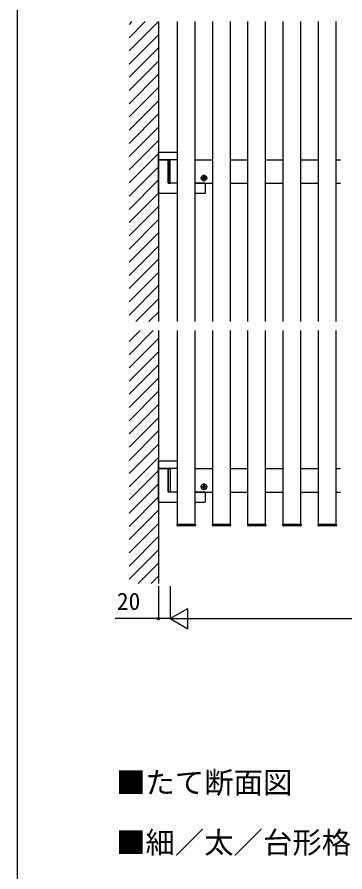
# Model space of a CAD drawing. Units: millimetres, scale not verified. Extents: x -1750 to 1750, y -2608 to 2592.
# Drawn here: x -1750 to -1192, y -51 to 1402 of the extents above; entities that cross this region are included whole.
import ezdxf
from ezdxf.enums import TextEntityAlignment as Align

# ---------------------------------------------------------------- set-up
doc = ezdxf.new("R2010")
doc.units = ezdxf.units.MM
doc.header["$LTSCALE"] = 14
for name, color, linetype in [('0-2_USER1', 3, 'Continuous'), ('0-4_YKK_12', 2, 'Continuous'), ('0-5_YKK_13', 4, 'Continuous'), ('0-6_YKK_D', 6, 'Continuous'), ('0-7_YKK_ZWAK', 7, 'Continuous'), ('0-8_YSS_K', 3, 'Continuous')]:
    doc.layers.add(name, color=color, linetype=linetype)
doc.styles.add('ＭＳ ゴシック', font='')
doc.styles.get('ＭＳ ゴシック').set_extended_font_data('MS Gothic')

msp = doc.modelspace()

# ---------------------------------------------------------------- linework, layer by layer
at = {"layer": '0-4_YKK_12'}
for p, q in [((-1477, 884), (-1477, 1394)), ((-1447, 884), (-1447, 1394)), ((-1417, 884), (-1417, 1394)), ((-1387, 884), (-1387, 1394)), ((-1357, 884), (-1357, 1394)), ((-1327, 884), (-1327, 1394)), ((-1297, 884), (-1297, 1394)), ((-1267, 884), (-1267, 1394)), ((-1237, 884), (-1237, 1394)), ((-1207, 884), (-1207, 1394)), ((-1477, 1159), (-1489.5, 1159)), ((-1447, 1159), (-1417, 1159)), ((-1387, 1159), (-1357, 1159)), ((-1327, 1159), (-1297, 1159)), ((-1267, 1159), (-1237, 1159)), ((-1207, 1159), (-1199.5, 1159)), ((-1477, 1119), (-1489.5, 1119)), ((-1447, 1119), (-1417, 1119)), ((-1387, 1119), (-1357, 1119)), ((-1327, 1119), (-1297, 1119)), ((-1267, 1119), (-1237, 1119)), ((-1207, 1119), (-1199.5, 1119)), ((-1477, 539), (-1477, 869)), ((-1417, 539), (-1417, 869)), ((-1357, 539), (-1357, 869)), ((-1297, 539), (-1297, 869)), ((-1237, 539), (-1237, 869)), ((-1477, 634), (-1489.5, 634)), ((-1447, 634), (-1417, 634)), ((-1387, 634), (-1357, 634)), ((-1327, 634), (-1297, 634)), ((-1267, 634), (-1237, 634)), ((-1207, 634), (-1199.5, 634)), ((-1477, 594), (-1489.5, 594)), ((-1447, 594), (-1417, 594)), ((-1387, 594), (-1357, 594)), ((-1327, 594), (-1297, 594)), ((-1267, 594), (-1237, 594)), ((-1207, 594), (-1199.5, 594))]:
    msp.add_line(p, q, dxfattribs=at)
for points in [[(-1477, 539), (-1447, 539), (-1447, 869)], [(-1417, 539), (-1387, 539), (-1387, 869)], [(-1357, 539), (-1327, 539), (-1327, 869)], [(-1297, 539), (-1267, 539), (-1267, 869)], [(-1237, 539), (-1207, 539), (-1207, 869)]]:
    msp.add_lwpolyline(points, dxfattribs=at)
at = {"layer": '0-5_YKK_13'}
for p, q in [((-1509.5, 1172), (-1477, 1172)), ((-1509.5, 1171.06), (-1509.5, 1172)), ((-1509.5, 1159), (-1509.5, 1171.06)), ((-1477, 1159), (-1509.5, 1159)), ((-1492, 1158.38), (-1492, 1119.62)), ((-1489.5, 1159), (-1491.53, 1158.88)), ((-1489.5, 1158.5), (-1489.5, 1159)), ((-1432, 1133.73), (-1432, 1122.26)), ((-1477, 1119), (-1492, 1119)), ((-1430.5, 1119), (-1447, 1119)), ((-1426.27, 1128), (-1437.74, 1128)), ((-1434.38, 1128.59), (-1433.34, 1128.61)), ((-1434.37, 1127.41), (-1433.34, 1127.39)), ((-1433.34, 1128.61), (-1432.73, 1128.73)), ((-1433.34, 1127.39), (-1432.73, 1127.27)), ((-1432.61, 1129.34), (-1432.73, 1128.73)), ((-1432.61, 1126.66), (-1432.73, 1127.27)), ((-1432.59, 1130.38), (-1432.61, 1129.34)), ((-1432.59, 1125.62), (-1432.61, 1126.66)), ((-1431.41, 1130.38), (-1431.39, 1129.34)), ((-1431.41, 1125.62), (-1431.39, 1126.66)), ((-1431.39, 1129.34), (-1431.27, 1128.73)), ((-1431.39, 1126.66), (-1431.27, 1127.27)), ((-1430.66, 1128.61), (-1431.27, 1128.73)), ((-1430.66, 1127.39), (-1431.27, 1127.27)), ((-1429.62, 1128.59), (-1430.66, 1128.61)), ((-1429.62, 1127.41), (-1430.66, 1127.39)), ((-1429.5, 1103), (-1429.5, 1118)), ((-1509.5, 1103), (-1509.5, 1102)), ((-1509.5, 1102), (-1477, 1102)), ((-1447, 1102), (-1430.5, 1102)), ((-1509.5, 647), (-1477, 647)), ((-1509.5, 646.06), (-1509.5, 647)), ((-1509.5, 634), (-1509.5, 646.06)), ((-1477, 634), (-1509.5, 634)), ((-1492, 594.62), (-1492, 633.38)), ((-1426.27, 603), (-1437.74, 603)), ((-1434.38, 603.59), (-1433.34, 603.61)), ((-1434.37, 602.41), (-1433.34, 602.39)), ((-1433.34, 603.61), (-1432.73, 603.73)), ((-1433.34, 602.39), (-1432.73, 602.27)), ((-1432.61, 604.34), (-1432.73, 603.73)), ((-1432.61, 601.66), (-1432.73, 602.27)), ((-1432.59, 605.38), (-1432.61, 604.34)), ((-1432.59, 600.62), (-1432.61, 601.66)), ((-1432, 608.73), (-1432, 597.26)), ((-1431.41, 605.38), (-1431.39, 604.34)), ((-1431.41, 600.62), (-1431.39, 601.66)), ((-1431.39, 604.34), (-1431.27, 603.73)), ((-1431.39, 601.66), (-1431.27, 602.27)), ((-1430.66, 603.61), (-1431.27, 603.73)), ((-1430.66, 602.39), (-1431.27, 602.27)), ((-1429.62, 603.59), (-1430.66, 603.61)), ((-1429.62, 602.41), (-1430.66, 602.39)), ((-1477, 594), (-1492, 594)), ((-1489.5, 594), (-1491.53, 594.12)), ((-1489.5, 594.5), (-1489.5, 594)), ((-1430.5, 594), (-1447, 594)), ((-1429.5, 578), (-1429.5, 593)), ((-1509.5, 578), (-1509.5, 577)), ((-1509.5, 577), (-1477, 577)), ((-1447, 577), (-1430.5, 577)), ((-1447.3, 539), (-1476.7, 539)), ((-1447.3, 539), (-1446.5, 539)), ((-1446.5, 539), (-1446.6, 537.44)), ((-1387.3, 539), (-1416.7, 539)), ((-1387.3, 539), (-1386.5, 539)), ((-1386.5, 539), (-1386.6, 537.44)), ((-1327.3, 539), (-1356.7, 539)), ((-1327.3, 539), (-1326.5, 539)), ((-1326.5, 539), (-1326.6, 537.44)), ((-1267.3, 539), (-1296.7, 539)), ((-1267.3, 539), (-1266.5, 539)), ((-1266.5, 539), (-1266.6, 537.44)), ((-1207.3, 539), (-1236.7, 539)), ((-1207.3, 539), (-1206.5, 539)), ((-1206.5, 539), (-1206.6, 537.44)), ((-1447.59, 536.5), (-1476.41, 536.5)), ((-1387.59, 536.5), (-1416.41, 536.5)), ((-1327.59, 536.5), (-1356.41, 536.5)), ((-1267.59, 536.5), (-1296.41, 536.5)), ((-1207.59, 536.5), (-1236.41, 536.5))]:
    msp.add_line(p, q, dxfattribs=at)
for points in [[(-1509.5, 1103), (-1509.5, 1159), (-1494, 1159)], [(-1493, 1120), (-1493, 1159), (-1494, 1159)], [(-1491.53, 1119.12), (-1489.5, 1119), (-1489.5, 1119.5), (-1489.5, 1158.5)], [(-1509.5, 578), (-1509.5, 634), (-1494, 634)], [(-1493, 595), (-1493, 634), (-1494, 634)], [(-1491.53, 633.88), (-1489.5, 634), (-1489.5, 633.5), (-1489.5, 594.5)], [(-1477.4, 537.44), (-1477.5, 539), (-1476.7, 539)], [(-1417.4, 537.44), (-1417.5, 539), (-1416.7, 539)], [(-1357.4, 537.44), (-1357.5, 539), (-1356.7, 539)], [(-1297.4, 537.44), (-1297.5, 539), (-1296.7, 539)], [(-1237.4, 537.44), (-1237.5, 539), (-1236.7, 539)]]:
    msp.add_lwpolyline(points, dxfattribs=at)
for centre, radius in [((-1432, 1128), 4.74), ((-1429.36, 1125.36), 0.3), ((-1432, 603), 4.74), ((-1429.36, 600.36), 0.3)]:
    msp.add_circle(centre, radius, dxfattribs=at)
for centre, radius, start, end in [((-1491.5, 1158.38), 0.5, 93.5, 180), ((-1492, 1120), 1, 180, 270), ((-1491.5, 1119.62), 0.5, 180, 266.5), ((-1432, 1128), 2.45, 165.9892, 194.0108), ((-1432, 1128), 2.45, 75.9892, 104.0108), ((-1432, 1128), 2.45, 255.9892, 284.0108), ((-1430.5, 1118), 1, 0, 90), ((-1432, 1128), 2.45, 345.9892, 14.0108), ((-1430.5, 1103), 1, 270, 0), ((-1491.5, 633.38), 0.5, 93.5, 180), ((-1432, 603), 2.45, 165.9892, 194.0108), ((-1432, 603), 2.45, 75.9892, 104.0108), ((-1432, 603), 2.45, 255.9892, 284.0108), ((-1432, 603), 2.45, 345.9892, 14.0108), ((-1492, 595), 1, 180, 270), ((-1491.5, 594.62), 0.5, 180, 266.5), ((-1430.5, 593), 1, 0, 90), ((-1430.5, 578), 1, 270, 0), ((-1476.41, 537.5), 1, 183.5, 270), ((-1447.59, 537.5), 1, 270, 356.5), ((-1416.41, 537.5), 1, 183.5, 270), ((-1387.59, 537.5), 1, 270, 356.5), ((-1356.41, 537.5), 1, 183.5, 270), ((-1327.59, 537.5), 1, 270, 356.5), ((-1296.41, 537.5), 1, 183.5, 270), ((-1267.59, 537.5), 1, 270, 356.5), ((-1236.41, 537.5), 1, 183.5, 270), ((-1207.59, 537.5), 1, 270, 356.5)]:
    msp.add_arc(centre, radius, start, end, dxfattribs=at)
at = {"layer": '0-6_YKK_D'}
for p, q in [((-1509.5, 434), (-1509.5, 378)), ((-1489.5, 434), (-1489.5, 378)), ((-1489.5, 434), (-1489.5, 378)), ((-1489.5, 379), (-1459.19, 396.5)), ((-1459.19, 361.5), (-1459.19, 396.5)), ((-1489.5, 379), (-1459.19, 361.5)), ((-1489.5, 379), (-1428.88, 379)), ((-1454.5, 379), (-509.5, 379))]:
    msp.add_line(p, q, dxfattribs=at)
msp.add_lwpolyline([(-1489.5, 379), (-1509.5, 379), (-1583.18, 379)], dxfattribs=at)
msp.add_circle((-1509.5, 379), 2.12, dxfattribs=at)
at = {"layer": '0-7_YKK_ZWAK'}
msp.add_line((-1750, 2491.5), (-1750, -2608.5), dxfattribs=at)
at = {"layer": '0-8_YSS_K'}
for p, q in [((-1559.5, 1388.93), (-1554.43, 1394)), ((-1559.5, 1366.48), (-1531.98, 1394)), ((-1559.5, 1344.03), (-1509.53, 1394)), ((-1509.5, 1394.03), (-1509.5, 884)), ((-1559.5, 1321.58), (-1509.5, 1371.58)), ((-1559.5, 1299.13), (-1509.5, 1349.13)), ((-1559.5, 1276.68), (-1509.5, 1326.68)), ((-1559.5, 1254.23), (-1509.5, 1304.23)), ((-1559.5, 1231.78), (-1509.5, 1281.78)), ((-1559.5, 1209.33), (-1509.5, 1259.33)), ((-1559.5, 1186.88), (-1509.5, 1236.88)), ((-1559.5, 1164.43), (-1509.5, 1214.43)), ((-1559.5, 1141.98), (-1509.5, 1191.98)), ((-1559.5, 1119.53), (-1509.5, 1169.53)), ((-1559.5, 1097.07), (-1509.5, 1147.07)), ((-1559.5, 1074.62), (-1509.5, 1124.62)), ((-1559.5, 1052.17), (-1509.5, 1102.17)), ((-1559.5, 1029.72), (-1509.5, 1079.72)), ((-1559.5, 1007.27), (-1509.5, 1057.27)), ((-1559.5, 984.82), (-1509.5, 1034.82)), ((-1559.5, 962.37), (-1509.5, 1012.37)), ((-1559.5, 939.92), (-1509.5, 989.92)), ((-1559.5, 917.47), (-1509.5, 967.47)), ((-1559.5, 895.02), (-1509.5, 945.02)), ((-1548.07, 884), (-1509.5, 922.57)), ((-1525.62, 884), (-1509.5, 900.12)), ((-1559.5, 850.12), (-1540.62, 869)), ((-1559.5, 827.67), (-1518.17, 869)), ((-1509.5, 869), (-1509.5, 439)), ((-1559.5, 805.22), (-1509.5, 855.22)), ((-1559.5, 782.77), (-1509.5, 832.77)), ((-1559.5, 760.32), (-1509.5, 810.32)), ((-1559.5, 737.86), (-1509.5, 787.86)), ((-1559.5, 715.41), (-1509.5, 765.41)), ((-1559.5, 692.96), (-1509.5, 742.96)), ((-1559.5, 670.51), (-1509.5, 720.51)), ((-1559.5, 648.06), (-1509.5, 698.06)), ((-1559.5, 625.61), (-1509.5, 675.61)), ((-1559.5, 603.16), (-1509.5, 653.16)), ((-1559.5, 580.71), (-1509.5, 630.71)), ((-1559.5, 558.26), (-1509.5, 608.26)), ((-1559.5, 535.81), (-1509.5, 585.81)), ((-1559.5, 513.36), (-1509.5, 563.36)), ((-1559.5, 490.91), (-1509.5, 540.91)), ((-1559.5, 468.46), (-1509.5, 518.46)), ((-1559.5, 446.01), (-1509.5, 496.01)), ((-1544.06, 439), (-1509.5, 473.56)), ((-1521.61, 439), (-1509.5, 451.11))]:
    msp.add_line(p, q, dxfattribs=at)

# ---------------------------------------------------------------- texts
at = {"layer": '0-2_USER1', "style": 'ＭＳ ゴシック'}
for s, p in [('■たて断面図', (-1581.51, 71.11)), ('■細／太／台形格子', (-1581.51, -30.87))]:
    msp.add_text(s, height=36.66, dxfattribs=at).set_placement(p, align=Align.BOTTOM_LEFT)
at = {"layer": '0-6_YKK_D', "style": 'ＭＳ ゴシック'}
msp.add_text('20', height=29.33, dxfattribs=at).set_placement((-1580.14, 385), align=Align.BOTTOM_LEFT)

doc.saveas('drawing.dxf')
